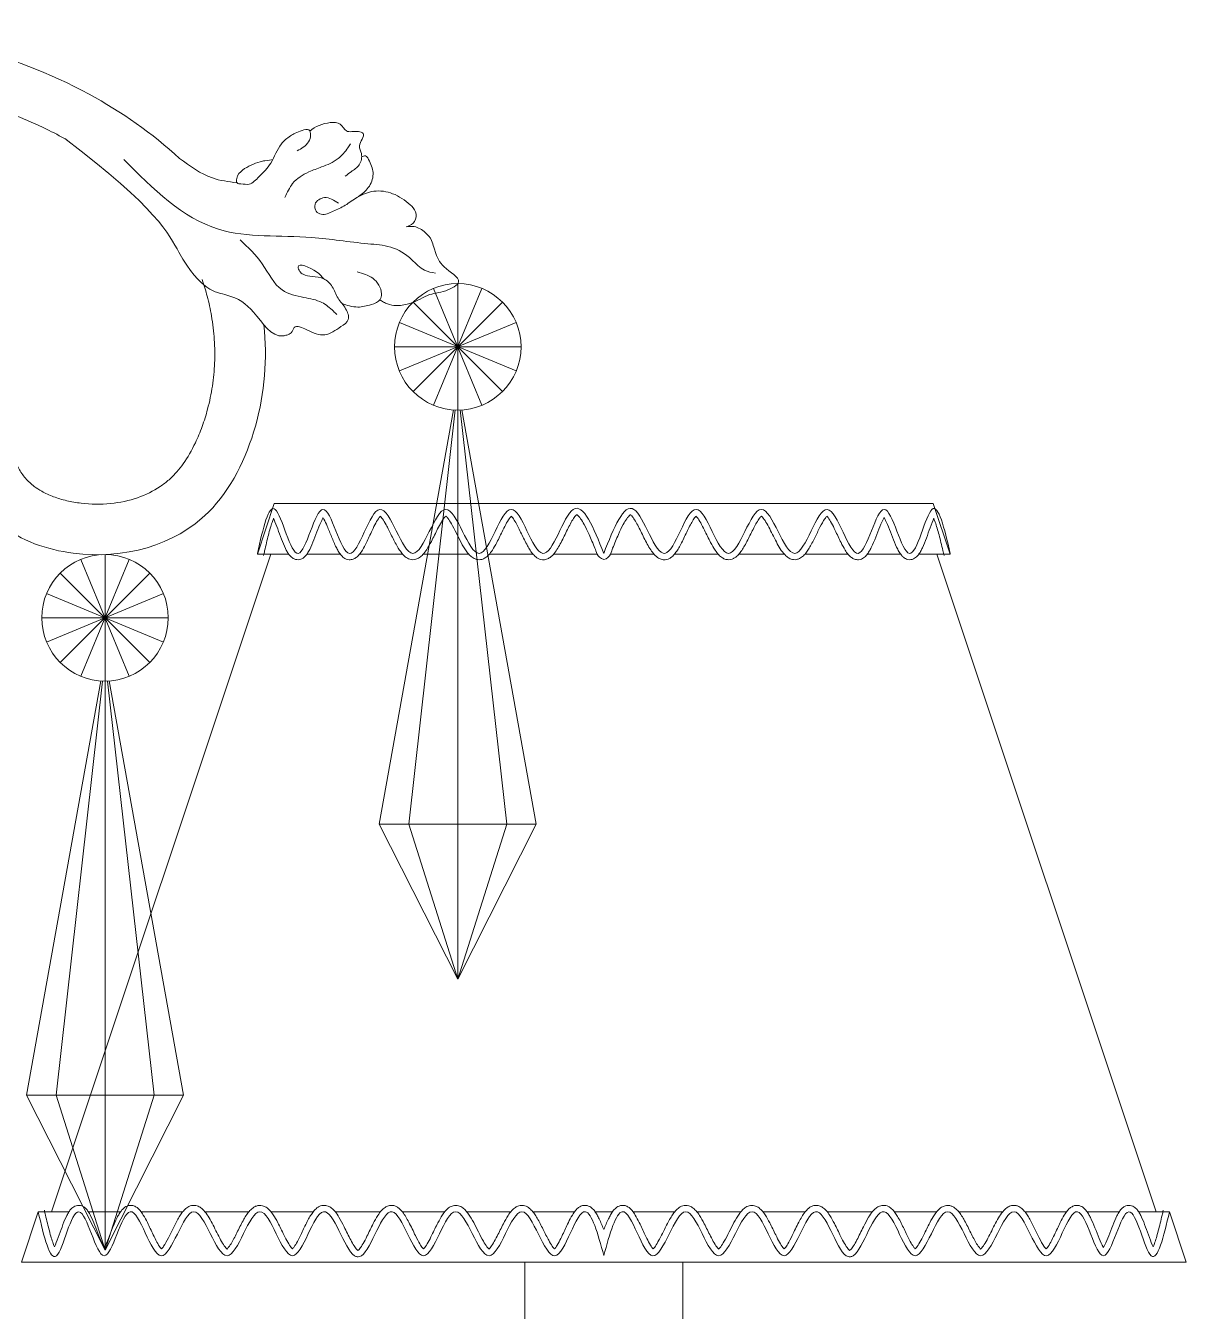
# Model space of a CAD drawing. Header units: inches. Extents: x 258415 to 640093, y 441672 to 945769.
# Drawn here: x 299481.7 to 299527.6, y 465275.1 to 465325.9 of the extents above; entities that cross this region are included whole.
import ezdxf

# ---------------------------------------------------------------- set-up
doc = ezdxf.new("R2010")
doc.units = ezdxf.units.IN
doc.header["$MEASUREMENT"] = 0
doc.linetypes.add('HIDDEN', pattern=[0.375, 0.25, -0.125])
doc.layers.add('CQ SPOT DETAIL DIMENSION', color=9, linetype='Continuous')
doc.layers.add('E-LITE-FIXT-NORM-CEILING', color=3, linetype='Continuous')
doc.layers.add('Glass', color=4, linetype='Continuous', lineweight=0)

# ---------------------------------------------------------------- blocks, each defined once
blk = doc.blocks.new('512')
at = {"layer": 'Glass', "color": 4, "lineweight": 0}
for p, q in [((33918.66, 988.86), (33926.32, 1007.34)), ((33926.32, 988.86), (33918.66, 1007.34)), ((33926.32, 1007.34), (33918.66, 988.86)), ((33918.66, 1007.34), (33926.32, 988.86)), ((33922.49, 988.1), (33922.49, 1008.1)), ((33922.49, 1008.1), (33922.49, 988.1)), ((33915.42, 991.03), (33929.56, 1005.17)), ((33929.56, 991.03), (33915.42, 1005.17)), ((33929.56, 1005.17), (33915.42, 991.03)), ((33915.42, 1005.17), (33929.56, 991.03)), ((33913.25, 994.28), (33931.73, 1001.93)), ((33931.73, 994.28), (33913.25, 1001.93)), ((33931.73, 1001.93), (33913.25, 994.28)), ((33913.25, 1001.93), (33931.73, 994.28)), ((33912.49, 998.1), (33932.49, 998.1)), ((33932.49, 998.1), (33912.49, 998.1)), ((33922.49, 988.1), (33922.49, 898.1)), ((33974.44, 946.01), (33982.09, 964.49)), ((33982.09, 946.01), (33974.44, 964.49)), ((33982.09, 964.49), (33974.44, 946.01)), ((33974.44, 964.49), (33982.09, 946.01)), ((33978.27, 945.25), (33978.27, 965.25)), ((33978.27, 965.25), (33978.27, 945.25)), ((33971.2, 948.18), (33985.34, 962.32)), ((33985.34, 948.18), (33971.2, 962.32)), ((33985.34, 962.32), (33971.2, 948.18)), ((33971.2, 962.32), (33985.34, 948.18)), ((33969.03, 951.42), (33987.51, 959.07)), ((33987.51, 951.42), (33969.03, 959.07)), ((33987.51, 959.07), (33969.03, 951.42)), ((33969.03, 959.07), (33987.51, 951.42)), ((33968.27, 955.25), (33988.27, 955.25)), ((33988.27, 955.25), (33968.27, 955.25)), ((33978.27, 945.25), (33978.27, 855.25))]:
    blk.add_line(p, q, dxfattribs=at)
at = {"layer": 'Glass', "lineweight": 0}
for p, q in [((33911.9, 853.33), (33886.9, 853.33)), ((33886.9, 853.33), (33886.9, 743.14)), ((33911.9, 743.14), (33911.9, 853.33))]:
    blk.add_line(p, q, dxfattribs=at)
at = {"layer": 'Glass', "color": 4, "lineweight": 0}
for points in [[(33922.49, 898.1), (33910.08, 922.62), (33921.83, 988.13)], [(33914.74, 922.62), (33922.1, 988.11)], [(33922.49, 898.1), (33934.9, 922.62), (33923.15, 988.13)], [(33930.24, 922.62), (33922.88, 988.11)], [(33978.27, 855.25), (33965.86, 879.77), (33977.61, 945.27)], [(33970.52, 879.77), (33977.88, 945.25)], [(33978.27, 855.25), (33990.68, 879.77), (33978.92, 945.27)], [(33986.02, 879.77), (33978.66, 945.25)], [(33922.49, 922.62), (33910.08, 922.62), (33914.74, 922.62), (33922.49, 898.1)], [(33922.49, 922.62), (33934.9, 922.62), (33930.24, 922.62), (33922.49, 898.1)], [(33978.27, 879.77), (33965.86, 879.77), (33970.52, 879.77), (33978.27, 855.25)], [(33978.27, 879.77), (33990.68, 879.77), (33986.02, 879.77), (33978.27, 855.25)]]:
    blk.add_lwpolyline(points, dxfattribs=at)
at = {"layer": 'Glass', "lineweight": 0}
for points in [[(33899.4, 973.33), (33847.29, 973.33), (33844.62, 965.33), (33849.57, 965.33)], [(33849.4, 973.33), (33949.4, 973.33)], [(33899.4, 973.33), (33951.5, 973.33), (33954.17, 965.33), (33949.23, 965.33)], [(33812.06, 861.33), (33846.73, 965.33)], [(33852.47, 965.33), (33857.72, 965.33)], [(33860.8, 965.33), (33867.58, 965.33)], [(33870.88, 965.33), (33878.03, 965.33)], [(33881.33, 965.33), (33888.21, 965.33)], [(33891.49, 965.33), (33898.34, 965.33)], [(33907.32, 965.33), (33900.44, 965.33)], [(33917.48, 965.33), (33910.6, 965.33)], [(33927.93, 965.33), (33920.77, 965.33)], [(33938, 965.33), (33931.23, 965.33)], [(33946.33, 965.33), (33941.08, 965.33)], [(33952.06, 965.33), (33986.73, 861.33)], [(33814.83, 861.33), (33809.95, 861.33), (33807.29, 853.33), (33899.4, 853.33)], [(33822.98, 861.33), (33817.88, 861.33)], [(33832.82, 861.33), (33826.22, 861.33)], [(33843.27, 861.33), (33836.3, 861.33)], [(33853.45, 861.33), (33846.75, 861.33)], [(33864.08, 861.33), (33856.91, 861.33)], [(33874.24, 861.33), (33867.54, 861.33)], [(33884.69, 861.33), (33877.72, 861.33)], [(33894.78, 861.33), (33888.17, 861.33)], [(33899.4, 861.33), (33898.01, 861.33)], [(33899.4, 861.33), (33900.78, 861.33)], [(33983.96, 861.33), (33988.84, 861.33), (33991.5, 853.33), (33899.4, 853.33)], [(33904.02, 861.33), (33910.62, 861.33)], [(33914.1, 861.33), (33921.07, 861.33)], [(33924.55, 861.33), (33931.25, 861.33)], [(33934.71, 861.33), (33941.88, 861.33)], [(33945.34, 861.33), (33952.04, 861.33)], [(33955.52, 861.33), (33962.49, 861.33)], [(33965.97, 861.33), (33972.57, 861.33)], [(33975.81, 861.33), (33980.91, 861.33)], [(33989.4, 853.33), (33989.4, 853.33), (33809.4, 853.33)]]:
    blk.add_lwpolyline(points, dxfattribs=at)
at = {"layer": 'Glass', "color": 4, "lineweight": 0}
for centre in [(33922.49, 998.1), (33978.27, 955.25)]:
    blk.add_circle(centre, 10, dxfattribs=at)
at = {"layer": 'Glass', "lineweight": 0}
for points, knots in [([(34021.46, 1048.88), (34020.78, 1048.82), (34006.91, 1047.56), (33988.31, 1043.95), (33970.71, 1031.83), (33966.49, 1027.9)], [632.856665, 632.856665, 632.856665, 632.856665, 634.98684, 676.415008, 692.996726, 692.996726, 692.996726, 692.996726]), ([(34248.31, 898.06), (34246, 901.69), (34243.64, 905.3), (34236.2, 916.31), (34230.95, 923.62), (34221.81, 935.53), (34218.06, 940.21), (34206.46, 954.08), (34198.26, 963.07), (34180.82, 980.15), (34171.58, 988.25), (34156.17, 999.96), (34150.39, 1004), (34132.46, 1015.41), (34119.71, 1022.06), (34096.82, 1031.17), (34087.22, 1034.27), (34074.18, 1037.47), (34070.67, 1038.23), (34064.84, 1039.31), (34062.5, 1039.69), (34057.87, 1040.35), (34055.57, 1040.62), (34048.74, 1041.28), (34044.24, 1041.52), (34036.37, 1041.62), (34032.96, 1041.56), (34026.77, 1041.27), (34023.97, 1041.08), (34019.74, 1040.69), (34018.31, 1040.55), (34015.48, 1040.23), (34014.08, 1040.05), (34009.91, 1039.44), (34007.18, 1038.96), (34000.36, 1037.43), (33996.33, 1036.24), (33990.74, 1034.01), (33989.13, 1033.3), (33986.45, 1032), (33985.36, 1031.43), (33984.28, 1030.83)], [351.610053, 351.610053, 351.610053, 351.610053, 364.971793, 364.971793, 392.738509, 392.738509, 411.069382, 411.069382, 447.73113, 447.73113, 484.392877, 484.392877, 505.247379, 505.247379, 546.956383, 546.956383, 575.102249, 575.102249, 585.533638, 585.533638, 592.61419, 592.61419, 599.694741, 599.694741, 613.855844, 613.855844, 624.795579, 624.795579, 633.909087, 633.909087, 638.600231, 638.600231, 643.291376, 643.291376, 652.673664, 652.673664, 667.063958, 667.063958, 672.890152, 672.890152, 676.848983, 676.848983, 676.848983, 676.848983]), ([(33940.28, 1025.09), (33939.98, 1025.32), (33939.23, 1025.9), (33937.86, 1026.75), (33937.49, 1028.53), (33938.5, 1030.05), (33936.78, 1031.76), (33938.63, 1032.34), (33940.13, 1031.78), (33940.97, 1033.6), (33943.36, 1033.63), (33945.05, 1032.99), (33945.87, 1032.18)], [0, 0, 0, 0, 0.0394656, 0.0960233, 0.1563961, 0.1985681, 0.2681145, 0.2956501, 0.3591776, 0.4069329, 0.4608963, 0.5785866, 0.5785866, 0.5785866, 0.5785866]), ([(33984.65, 1031.04), (33969.95, 1019.94), (33964.19, 1006.9), (33958.43, 1006.67), (33954.39, 1003.78), (33951.87, 999.36), (33949.46, 999.97), (33948.67, 1000.22), (33948.37, 1001.77), (33945.87, 1000.53), (33943.54, 999.52), (33941.37, 1001.04), (33939.42, 1002.31), (33940.19, 1004.36), (33941.56, 1005.68), (33942.15, 1007.63), (33943.62, 1009.06), (33945.38, 1009.18), (33946.78, 1009.35), (33947.52, 1009.99), (33948.18, 1011.69), (33944.85, 1010.25), (33943.99, 1009.21), (33943.69, 1008.85)], [0.03516, 0.03516, 0.03516, 0.03516, 0.107313, 0.26663, 0.427361, 0.630375, 0.648892, 0.675838, 0.708228, 0.775603, 0.875393, 0.971157, 1.025676, 1.084765, 1.154067, 1.222499, 1.284009, 1.346412, 1.396873, 1.420259, 1.445046, 1.546016, 1.599623, 1.599623, 1.599623, 1.599623]), ([(33947.86, 1029.11), (33947.54, 1029.28), (33946.86, 1029.63), (33946.01, 1030.47), (33945.69, 1031.46), (33945.92, 1032.71), (33947.2, 1032.26), (33948.13, 1031.99), (33949.26, 1031.27), (33950.91, 1029.96), (33951.73, 1027.14), (33953.67, 1025.29), (33955.23, 1023.61), (33956.5, 1023.87), (33957.55, 1023.89), (33957.47, 1025.16), (33956.24, 1026.46), (33954.42, 1027.2), (33952.93, 1027.58), (33951.96, 1027.67), (33951.73, 1027.71)], [0, 0, 0, 0, 0.0366498, 0.077866, 0.1150907, 0.1429147, 0.1798508, 0.2189836, 0.2487915, 0.31256, 0.4292598, 0.5256373, 0.590663, 0.6346422, 0.6557233, 0.6803552, 0.734557, 0.8374592, 0.863381, 0.9037163, 0.9037163, 0.9037163, 0.9037163]), ([(33938.2, 1021.85), (33937.63, 1022.28), (33936.45, 1023.15), (33935.61, 1025.43), (33936.25, 1027.01), (33936.92, 1028.46), (33937.48, 1028.24), (33937.68, 1028.14)], [0, 0, 0, 0, 0.0711063, 0.1471174, 0.2193336, 0.2543196, 0.2746232, 0.2746232, 0.2746232, 0.2746232]), ([(33934.82, 1005.51), (33934.72, 1005.46), (33934.42, 1005.29), (33933.73, 1004.88), (33932.36, 1004.5), (33930.58, 1004.77), (33928.82, 1005.38), (33926.91, 1006.58), (33924.72, 1006.61), (33921.1, 1008.57), (33925.05, 1010.53), (33925.85, 1012.52), (33926.34, 1013.99), (33926.61, 1015.11), (33927.66, 1016.31), (33929.12, 1017.25), (33930.21, 1017.13), (33930.64, 1017.09)], [0.0428675, 0.0428675, 0.0428675, 0.0428675, 0.0538578, 0.0779195, 0.1232637, 0.19437, 0.254904, 0.3126025, 0.4135194, 0.4961387, 0.6068865, 0.7019697, 0.7259801, 0.762898, 0.8169574, 0.8837967, 0.9262415, 0.9262415, 0.9262415, 0.9262415]), ([(33962.93, 1008.73), (33962.62, 1007.86), (33962.35, 1006.99), (33961.84, 1005.08), (33961.62, 1004.04), (33961.22, 1001.74), (33961.07, 1000.49), (33960.91, 998), (33960.89, 996.76), (33960.99, 994.32), (33961.11, 993.11), (33961.48, 990.68), (33961.73, 989.46), (33962.3, 987.32), (33962.59, 986.4), (33963.23, 984.61), (33963.59, 983.75), (33964.56, 981.71), (33965.21, 980.59), (33966.23, 979.15), (33966.56, 978.73), (33967.31, 977.87), (33967.71, 977.47), (33968.59, 976.7), (33969.06, 976.34), (33970.62, 975.29), (33971.83, 974.69), (33974.47, 973.78), (33975.9, 973.47), (33978.91, 973.17), (33980.48, 973.19), (33982.83, 973.47), (33983.6, 973.6), (33985.05, 973.94), (33985.75, 974.15), (33987.08, 974.64), (33987.71, 974.93), (33988.71, 975.49), (33989.1, 975.74), (33989.71, 976.21), (33989.95, 976.41), (33990.41, 976.84), (33990.63, 977.07), (33991.26, 977.79), (33991.62, 978.32), (33992.06, 979.14), (33992.19, 979.4), (33992.39, 979.89), (33992.47, 980.11), (33992.62, 980.58), (33992.69, 980.82), (33992.87, 981.59), (33992.96, 982.15), (33993.03, 982.97), (33993.04, 983.2), (33993.05, 983.43)], [713.831743, 713.831743, 713.831743, 713.831743, 717.630466, 717.630466, 722.034943, 722.034943, 727.296713, 727.296713, 732.558482, 732.558482, 737.725581, 737.725581, 742.942324, 742.942324, 746.872896, 746.872896, 750.803469, 750.803469, 756.638057, 756.638057, 759.387039, 759.387039, 762.637979, 762.637979, 765.888919, 765.888919, 772.946131, 772.946131, 780.003344, 780.003344, 787.060556, 787.060556, 790.5027, 790.5027, 793.944844, 793.944844, 797.583482, 797.583482, 800.326172, 800.326172, 802.28114, 802.28114, 804.236108, 804.236108, 808.146044, 808.146044, 809.964707, 809.964707, 811.436484, 811.436484, 812.908261, 812.908261, 815.851815, 815.851815, 816.982684, 816.982684, 816.982684, 816.982684]), ([(33953.17, 1001.6), (33952.58, 996.25), (33953.37, 985.79), (33961.95, 968.05), (33979.49, 963.32), (33994.46, 968.37), (34000.06, 975.98), (34000.97, 981.07), (34001.04, 983.17)], [725.197416, 725.197416, 725.197416, 725.197416, 743.655004, 761.110169, 787.366574, 801.048421, 810.54533, 817.000769, 817.000769, 817.000769, 817.000769]), ([(33899.4, 965.44), (33897.82, 969.43), (33894.65, 977.46), (33889.71, 959), (33884.83, 979.21), (33879.67, 958.49), (33874.49, 979.39), (33869.18, 958.41), (33864.09, 979.43), (33859.1, 958.51), (33855.09, 979.17), (33851.04, 958.98), (33847.42, 977.38), (33845.54, 969.37), (33844.62, 965.44)], [0, 0, 0, 0, 8.43068, 16.943518, 25.459775, 34.10416, 42.79664, 51.530678, 60.178585, 68.684152, 76.765702, 84.787069, 92.601177, 100.132442, 100.132442, 100.132442, 100.132442]), ([(33899.4, 965.44), (33901.01, 969.45), (33904.23, 977.47), (33909.05, 959), (33914.06, 979.21), (33919.09, 958.49), (33924.4, 979.39), (33929.58, 958.41), (33934.8, 979.44), (33939.66, 958.51), (33943.81, 979.17), (33947.71, 958.98), (33951.47, 977.38), (33953.28, 969.36), (33954.17, 965.44)], [0, 0, 0, 0, 8.469861, 16.943106, 25.499361, 34.102955, 42.836994, 51.529473, 60.218559, 68.684602, 76.801494, 84.788727, 92.634505, 100.139608, 100.139608, 100.139608, 100.139608]), ([(33847.2, 970.91), (33847.13, 970.75), (33847.06, 970.56), (33846.79, 969.81), (33846.59, 969.11), (33846.18, 967.58), (33845.98, 966.73), (33845.71, 965.61), (33845.65, 965.36), (33845.59, 965.1)], [95.681563, 95.681563, 95.681563, 95.681563, 96.302249, 96.302249, 97.97083, 97.97083, 99.639411, 99.639411, 100.132442, 100.132442, 100.132442, 100.132442]), ([(33855.07, 971.08), (33855, 970.96), (33854.92, 970.82), (33854.65, 970.26), (33854.44, 969.76), (33854.02, 968.71), (33853.81, 968.14), (33853.37, 967.06), (33853.15, 966.54), (33852.8, 965.84), (33852.67, 965.62), (33852.41, 965.24), (33852.29, 965.08), (33852.02, 964.82), (33851.88, 964.71), (33851.6, 964.55), (33851.47, 964.5), (33851.17, 964.43), (33851, 964.43), (33850.69, 964.46), (33850.55, 964.51), (33850.3, 964.62), (33850.19, 964.69), (33849.91, 964.9), (33849.77, 965.06), (33849.52, 965.38), (33849.42, 965.55), (33849.21, 965.91), (33849.11, 966.11), (33848.8, 966.78), (33848.59, 967.31), (33848.18, 968.41), (33847.99, 968.97), (33847.59, 970.07), (33847.38, 970.61), (33847.2, 971.01)], [78.466715, 78.466715, 78.466715, 78.466715, 78.984999, 78.984999, 80.264741, 80.264741, 81.544483, 81.544483, 82.824225, 82.824225, 83.479162, 83.479162, 84.029155, 84.029155, 84.424069, 84.424069, 84.700682, 84.700682, 84.977294, 84.977294, 85.253906, 85.253906, 85.530519, 85.530519, 86.073919, 86.073919, 86.61732, 86.61732, 87.16072, 87.16072, 88.452713, 88.452713, 89.744706, 89.744706, 91.179649, 91.179649, 91.179649, 91.179649]), ([(33864.11, 971.32), (33864.06, 971.26), (33863.99, 971.19), (33863.76, 970.88), (33863.58, 970.58), (33863.2, 969.88), (33863, 969.49), (33862.5, 968.44), (33862.2, 967.77), (33861.68, 966.73), (33861.47, 966.33), (33861.08, 965.71), (33860.92, 965.46), (33860.59, 965.08), (33860.43, 964.92), (33860.11, 964.68), (33859.95, 964.59), (33859.57, 964.45), (33859.34, 964.42), (33858.96, 964.45), (33858.8, 964.49), (33858.53, 964.6), (33858.42, 964.66), (33858.11, 964.88), (33857.95, 965.04), (33857.67, 965.38), (33857.55, 965.57), (33857.32, 965.95), (33857.21, 966.16), (33856.85, 966.88), (33856.62, 967.43), (33856.17, 968.57), (33855.94, 969.14), (33855.52, 970.18), (33855.3, 970.65), (33855.1, 971.02), (33855.08, 971.05), (33855.07, 971.08)], [61.288304, 61.288304, 61.288304, 61.288304, 61.761174, 61.761174, 62.804017, 62.804017, 63.84686, 63.84686, 65.416393, 65.416393, 66.469031, 66.469031, 67.224566, 67.224566, 67.78828, 67.78828, 68.207325, 68.207325, 68.626369, 68.626369, 68.915896, 68.915896, 69.205423, 69.205423, 69.769667, 69.769667, 70.333911, 70.333911, 70.898155, 70.898155, 72.223736, 72.223736, 73.549318, 73.549318, 74.874899, 74.874899, 75.000755, 75.000755, 75.000755, 75.000755]), ([(33874.47, 971.34), (33874.42, 971.3), (33874.36, 971.23), (33874.14, 970.97), (33873.95, 970.7), (33873.57, 970.07), (33873.37, 969.7), (33872.78, 968.56), (33872.38, 967.73), (33871.75, 966.59), (33871.55, 966.24), (33871.1, 965.59), (33870.87, 965.29), (33870.44, 964.9), (33870.27, 964.77), (33869.87, 964.55), (33869.64, 964.47), (33869.22, 964.43), (33869.04, 964.44), (33868.72, 964.5), (33868.58, 964.56), (33868.2, 964.74), (33868, 964.9), (33867.65, 965.24), (33867.49, 965.42), (33867.2, 965.82), (33867.06, 966.03), (33866.62, 966.76), (33866.33, 967.32), (33865.77, 968.45), (33865.49, 969.03), (33864.95, 970.08), (33864.69, 970.55), (33864.33, 971.08), (33864.2, 971.23), (33864.11, 971.32)], [43.886753, 43.886753, 43.886753, 43.886753, 44.36241, 44.36241, 45.393245, 45.393245, 46.424079, 46.424079, 48.400338, 48.400338, 49.366708, 49.366708, 50.333078, 50.333078, 50.858094, 50.858094, 51.38311, 51.38311, 51.715587, 51.715587, 52.048064, 52.048064, 52.667074, 52.667074, 53.286084, 53.286084, 53.905094, 53.905094, 55.307398, 55.307398, 56.709703, 56.709703, 58.112007, 58.112007, 58.905743, 58.905743, 58.905743, 58.905743]), ([(33884.82, 971.32), (33884.76, 971.26), (33884.7, 971.19), (33884.46, 970.89), (33884.27, 970.6), (33883.88, 969.91), (33883.68, 969.51), (33883.16, 968.47), (33882.84, 967.8), (33882.28, 966.74), (33882.04, 966.32), (33881.61, 965.68), (33881.42, 965.42), (33881.04, 965.02), (33880.87, 964.87), (33880.49, 964.63), (33880.31, 964.54), (33879.94, 964.45), (33879.77, 964.43), (33879.43, 964.45), (33879.26, 964.48), (33878.97, 964.58), (33878.84, 964.65), (33878.47, 964.88), (33878.27, 965.06), (33877.91, 965.46), (33877.75, 965.67), (33877.44, 966.13), (33877.29, 966.38), (33876.8, 967.23), (33876.48, 967.88), (33875.84, 969.16), (33875.53, 969.78), (33875.07, 970.58), (33874.91, 970.83), (33874.65, 971.16), (33874.55, 971.28), (33874.47, 971.34)], [26.646708, 26.646708, 26.646708, 26.646708, 27.129136, 27.129136, 28.192589, 28.192589, 29.256042, 29.256042, 30.866241, 30.866241, 31.972779, 31.972779, 32.776182, 32.776182, 33.377819, 33.377819, 33.832896, 33.832896, 34.171094, 34.171094, 34.509292, 34.509292, 34.84749, 34.84749, 35.533037, 35.533037, 36.218584, 36.218584, 36.904132, 36.904132, 38.501432, 38.501432, 40.098732, 40.098732, 41.003444, 41.003444, 41.706123, 41.706123, 41.706123, 41.706123]), ([(33895.17, 971.55), (33895.14, 971.53), (33895.1, 971.5), (33894.94, 971.34), (33894.8, 971.16), (33894.49, 970.69), (33894.32, 970.41), (33893.84, 969.52), (33893.51, 968.84), (33892.83, 967.47), (33892.49, 966.8), (33891.94, 965.92), (33891.76, 965.66), (33891.37, 965.18), (33891.15, 964.96), (33890.73, 964.67), (33890.55, 964.57), (33890.14, 964.44), (33889.91, 964.41), (33889.51, 964.45), (33889.35, 964.49), (33889.07, 964.6), (33888.94, 964.67), (33888.59, 964.91), (33888.41, 965.09), (33888.06, 965.49), (33887.91, 965.71), (33887.61, 966.17), (33887.47, 966.41), (33887.01, 967.27), (33886.7, 967.92), (33886.08, 969.2), (33885.78, 969.83), (33885.34, 970.62), (33885.18, 970.87), (33884.96, 971.17), (33884.88, 971.26), (33884.82, 971.32)], [8.492075, 8.492075, 8.492075, 8.492075, 8.942913, 8.942913, 9.869252, 9.869252, 10.795592, 10.795592, 12.53531, 12.53531, 14.275028, 14.275028, 15.096438, 15.096438, 15.917847, 15.917847, 16.394613, 16.394613, 16.871379, 16.871379, 17.205527, 17.205527, 17.539674, 17.539674, 18.220768, 18.220768, 18.901862, 18.901862, 19.582957, 19.582957, 21.184004, 21.184004, 22.785052, 22.785052, 23.694395, 23.694395, 24.2464, 24.2464, 24.2464, 24.2464]), ([(33899.4, 964.46), (33898.31, 964.72), (33898.16, 965.85), (33897.69, 967.01), (33897.39, 967.76), (33896.83, 969.01), (33896.58, 969.54), (33896.14, 970.35), (33895.95, 970.66), (33895.59, 971.16), (33895.43, 971.34), (33895.25, 971.5), (33895.2, 971.53), (33895.17, 971.55)], [0, 0, 0, 0, 0.830267, 0.830267, 2.4908, 2.4908, 3.880556, 3.880556, 4.993093, 4.993093, 6.10563, 6.10563, 6.677468, 6.677468, 6.677468, 6.677468]), ([(33899.4, 964.46), (33900.48, 964.81), (33900.64, 965.85), (33901.11, 967.01), (33901.42, 967.76), (33901.99, 969.01), (33902.25, 969.54), (33902.69, 970.35), (33902.89, 970.67), (33903.24, 971.16), (33903.41, 971.35), (33903.6, 971.51), (33903.65, 971.54), (33903.68, 971.55)], [0, 0, 0, 0, 0.831536, 0.831536, 2.494608, 2.494608, 3.890418, 3.890418, 5.007343, 5.007343, 6.124268, 6.124268, 6.712093, 6.712093, 6.712093, 6.712093]), ([(33903.68, 971.55), (33903.71, 971.54), (33903.75, 971.5), (33903.9, 971.35), (33904.05, 971.17), (33904.35, 970.71), (33904.51, 970.43), (33904.99, 969.54), (33905.31, 968.86), (33905.97, 967.5), (33906.31, 966.83), (33906.85, 965.95), (33907.03, 965.68), (33907.42, 965.2), (33907.63, 964.97), (33908.06, 964.68), (33908.23, 964.58), (33908.64, 964.45), (33908.87, 964.41), (33909.27, 964.45), (33909.43, 964.49), (33909.72, 964.6), (33909.85, 964.67), (33910.2, 964.9), (33910.39, 965.08), (33910.73, 965.48), (33910.89, 965.69), (33911.19, 966.15), (33911.33, 966.4), (33911.8, 967.25), (33912.12, 967.9), (33912.74, 969.18), (33913.04, 969.81), (33913.49, 970.6), (33913.65, 970.85), (33913.88, 971.16), (33913.97, 971.25), (33914.03, 971.32)], [8.514863, 8.514863, 8.514863, 8.514863, 8.964489, 8.964489, 9.886414, 9.886414, 10.808339, 10.808339, 12.538553, 12.538553, 14.268768, 14.268768, 15.095051, 15.095051, 15.921335, 15.921335, 16.397769, 16.397769, 16.874204, 16.874204, 17.209617, 17.209617, 17.54503, 17.54503, 18.226284, 18.226284, 18.907538, 18.907538, 19.588792, 19.588792, 21.190065, 21.190065, 22.791338, 22.791338, 23.705145, 23.705145, 24.279674, 24.279674, 24.279674, 24.279674]), ([(33914.03, 971.32), (33914.08, 971.26), (33914.15, 971.19), (33914.38, 970.89), (33914.57, 970.59), (33914.95, 969.9), (33915.16, 969.51), (33915.67, 968.47), (33915.98, 967.8), (33916.54, 966.74), (33916.77, 966.33), (33917.19, 965.68), (33917.38, 965.43), (33917.75, 965.03), (33917.93, 964.87), (33918.3, 964.63), (33918.49, 964.54), (33918.83, 964.46), (33918.98, 964.44), (33919.27, 964.44), (33919.41, 964.46), (33919.81, 964.56), (33920.03, 964.68), (33920.42, 964.96), (33920.58, 965.12), (33920.89, 965.45), (33921.03, 965.63), (33921.44, 966.23), (33921.71, 966.68), (33922.22, 967.64), (33922.47, 968.14), (33922.98, 969.15), (33923.25, 969.67), (33923.69, 970.45), (33923.89, 970.75), (33924.18, 971.15), (33924.3, 971.27), (33924.38, 971.34)], [26.678362, 26.678362, 26.678362, 26.678362, 27.16042, 27.16042, 28.222835, 28.222835, 29.285251, 29.285251, 30.88759, 30.88759, 31.989329, 31.989329, 32.789493, 32.789493, 33.388684, 33.388684, 33.842246, 33.842246, 34.129873, 34.129873, 34.4175, 34.4175, 34.999374, 34.999374, 35.581248, 35.581248, 36.163121, 36.163121, 37.387201, 37.387201, 38.61128, 38.61128, 39.940496, 39.940496, 40.971834, 40.971834, 41.739511, 41.739511, 41.739511, 41.739511]), ([(33924.38, 971.34), (33924.42, 971.3), (33924.49, 971.23), (33924.71, 970.97), (33924.89, 970.7), (33925.27, 970.06), (33925.47, 969.7), (33925.99, 968.67), (33926.32, 967.98), (33926.9, 966.87), (33927.14, 966.44), (33927.59, 965.75), (33927.78, 965.49), (33928.16, 965.07), (33928.34, 964.91), (33928.72, 964.66), (33928.9, 964.56), (33929.26, 964.46), (33929.42, 964.44), (33929.75, 964.44), (33929.91, 964.46), (33930.2, 964.55), (33930.34, 964.61), (33930.7, 964.81), (33930.9, 964.98), (33931.26, 965.35), (33931.42, 965.55), (33931.72, 965.98), (33931.86, 966.21), (33932.33, 967), (33932.64, 967.61), (33933.25, 968.83), (33933.54, 969.44), (33934.02, 970.32), (33934.22, 970.64), (33934.52, 971.08), (33934.65, 971.23), (33934.74, 971.32)], [43.920189, 43.920189, 43.920189, 43.920189, 44.395528, 44.395528, 45.425618, 45.425618, 46.455708, 46.455708, 48.112293, 48.112293, 49.264878, 49.264878, 50.092726, 50.092726, 50.714217, 50.714217, 51.180546, 51.180546, 51.503522, 51.503522, 51.826497, 51.826497, 52.149473, 52.149473, 52.80155, 52.80155, 53.453627, 53.453627, 54.105704, 54.105704, 55.606968, 55.606968, 57.108233, 57.108233, 58.144721, 58.144721, 58.936889, 58.936889, 58.936889, 58.936889]), ([(33934.74, 971.32), (33934.79, 971.26), (33934.86, 971.18), (33935.08, 970.88), (33935.27, 970.58), (33935.64, 969.88), (33935.84, 969.48), (33936.33, 968.43), (33936.63, 967.77), (33937.14, 966.73), (33937.34, 966.33), (33937.72, 965.71), (33937.88, 965.47), (33938.21, 965.08), (33938.36, 964.93), (33938.69, 964.69), (33938.85, 964.59), (33939.23, 964.46), (33939.45, 964.42), (33939.84, 964.45), (33940, 964.49), (33940.27, 964.6), (33940.39, 964.67), (33940.7, 964.88), (33940.85, 965.05), (33941.14, 965.39), (33941.26, 965.58), (33941.5, 965.97), (33941.61, 966.18), (33941.97, 966.9), (33942.21, 967.47), (33942.68, 968.62), (33942.91, 969.2), (33943.31, 970.15), (33943.49, 970.54), (33943.69, 970.93), (33943.74, 971.01), (33943.78, 971.08)], [61.323309, 61.323309, 61.323309, 61.323309, 61.796004, 61.796004, 62.838682, 62.838682, 63.88136, 63.88136, 65.441123, 65.441123, 66.488615, 66.488615, 67.240678, 67.240678, 67.802052, 67.802052, 68.219491, 68.219491, 68.63693, 68.63693, 68.931573, 68.931573, 69.226216, 69.226216, 69.796253, 69.796253, 70.366289, 70.366289, 70.936325, 70.936325, 72.27912, 72.27912, 73.621914, 73.621914, 74.720046, 74.720046, 75.027837, 75.027837, 75.027837, 75.027837]), ([(33943.78, 971.08), (33943.85, 970.96), (33943.92, 970.81), (33944.19, 970.25), (33944.4, 969.76), (33944.81, 968.7), (33945.02, 968.13), (33945.45, 967.05), (33945.66, 966.53), (33946.01, 965.83), (33946.14, 965.62), (33946.41, 965.21), (33946.56, 965.02), (33946.87, 964.75), (33947, 964.65), (33947.26, 964.52), (33947.39, 964.48), (33947.68, 964.43), (33947.83, 964.43), (33948.1, 964.46), (33948.23, 964.5), (33948.46, 964.6), (33948.56, 964.66), (33948.84, 964.86), (33948.98, 965.01), (33949.24, 965.32), (33949.35, 965.49), (33949.55, 965.84), (33949.65, 966.02), (33949.97, 966.67), (33950.17, 967.18), (33950.58, 968.23), (33950.77, 968.78), (33951.16, 969.83), (33951.35, 970.33), (33951.57, 970.83), (33951.61, 970.92), (33951.65, 971.01)], [78.49778, 78.49778, 78.49778, 78.49778, 79.015949, 79.015949, 80.296203, 80.296203, 81.576458, 81.576458, 82.856712, 82.856712, 83.502566, 83.502566, 84.14842, 84.14842, 84.495539, 84.495539, 84.746707, 84.746707, 84.997874, 84.997874, 85.249042, 85.249042, 85.500209, 85.500209, 86.0336, 86.0336, 86.566991, 86.566991, 87.100382, 87.100382, 88.355116, 88.355116, 89.609851, 89.609851, 90.901037, 90.901037, 91.201161, 91.201161, 91.201161, 91.201161]), ([(33951.65, 970.9), (33951.72, 970.74), (33951.79, 970.55), (33952.05, 969.79), (33952.24, 969.09), (33952.64, 967.55), (33952.83, 966.7), (33953.09, 965.59), (33953.14, 965.35), (33953.19, 965.11)], [95.71062, 95.71062, 95.71062, 95.71062, 96.331496, 96.331496, 98.002655, 98.002655, 99.673814, 99.673814, 100.139608, 100.139608, 100.139608, 100.139608]), ([(33820.4, 855.68), (33820.33, 855.8), (33820.25, 855.95), (33819.98, 856.5), (33819.77, 857), (33819.35, 858.06), (33819.14, 858.62), (33818.71, 859.7), (33818.49, 860.22), (33818.13, 860.92), (33818, 861.14), (33817.75, 861.52), (33817.62, 861.68), (33817.35, 861.95), (33817.22, 862.05), (33816.94, 862.21), (33816.8, 862.26), (33816.5, 862.33), (33816.33, 862.34), (33816.02, 862.3), (33815.88, 862.25), (33815.63, 862.14), (33815.52, 862.07), (33815.24, 861.86), (33815.11, 861.71), (33814.86, 861.38), (33814.75, 861.21), (33814.54, 860.85), (33814.45, 860.66), (33814.13, 859.98), (33813.92, 859.45), (33813.52, 858.36), (33813.32, 857.8), (33812.92, 856.69), (33812.71, 856.15), (33812.53, 855.75)], [78.466715, 78.466715, 78.466715, 78.466715, 78.984999, 78.984999, 80.264741, 80.264741, 81.544483, 81.544483, 82.824225, 82.824225, 83.479162, 83.479162, 84.029155, 84.029155, 84.424069, 84.424069, 84.700682, 84.700682, 84.977294, 84.977294, 85.253906, 85.253906, 85.530519, 85.530519, 86.073919, 86.073919, 86.61732, 86.61732, 87.16072, 87.16072, 88.452713, 88.452713, 89.744706, 89.744706, 91.179649, 91.179649, 91.179649, 91.179649]), ([(33829.45, 855.45), (33829.39, 855.5), (33829.33, 855.58), (33829.09, 855.88), (33828.91, 856.18), (33828.53, 856.88), (33828.33, 857.28), (33827.83, 858.32), (33827.53, 858.99), (33827.01, 860.03), (33826.8, 860.43), (33826.42, 861.06), (33826.25, 861.3), (33825.92, 861.69), (33825.77, 861.84), (33825.44, 862.08), (33825.28, 862.17), (33824.9, 862.31), (33824.68, 862.35), (33824.29, 862.31), (33824.14, 862.27), (33823.87, 862.17), (33823.75, 862.1), (33823.44, 861.88), (33823.29, 861.72), (33823.01, 861.38), (33822.88, 861.2), (33822.65, 860.81), (33822.54, 860.6), (33822.19, 859.89), (33821.95, 859.33), (33821.5, 858.19), (33821.28, 857.62), (33820.85, 856.58), (33820.64, 856.11), (33820.43, 855.74), (33820.42, 855.71), (33820.4, 855.68)], [61.288304, 61.288304, 61.288304, 61.288304, 61.761174, 61.761174, 62.804017, 62.804017, 63.84686, 63.84686, 65.416393, 65.416393, 66.469031, 66.469031, 67.224566, 67.224566, 67.78828, 67.78828, 68.207325, 68.207325, 68.626369, 68.626369, 68.915896, 68.915896, 69.205423, 69.205423, 69.769667, 69.769667, 70.333911, 70.333911, 70.898155, 70.898155, 72.223736, 72.223736, 73.549318, 73.549318, 74.874899, 74.874899, 75.000755, 75.000755, 75.000755, 75.000755]), ([(33839.81, 855.42), (33839.76, 855.47), (33839.69, 855.53), (33839.47, 855.79), (33839.29, 856.06), (33838.9, 856.69), (33838.7, 857.06), (33838.11, 858.2), (33837.71, 859.04), (33837.09, 860.17), (33836.88, 860.52), (33836.44, 861.17), (33836.21, 861.47), (33835.77, 861.87), (33835.61, 862), (33835.21, 862.21), (33834.97, 862.29), (33834.55, 862.34), (33834.37, 862.33), (33834.06, 862.26), (33833.91, 862.21), (33833.53, 862.02), (33833.33, 861.86), (33832.98, 861.53), (33832.82, 861.34), (33832.53, 860.94), (33832.39, 860.73), (33831.95, 860.01), (33831.66, 859.45), (33831.1, 858.31), (33830.82, 857.73), (33830.29, 856.69), (33830.02, 856.21), (33829.66, 855.68), (33829.54, 855.53), (33829.45, 855.45)], [43.886753, 43.886753, 43.886753, 43.886753, 44.36241, 44.36241, 45.393245, 45.393245, 46.424079, 46.424079, 48.400338, 48.400338, 49.366708, 49.366708, 50.333078, 50.333078, 50.858094, 50.858094, 51.38311, 51.38311, 51.715587, 51.715587, 52.048064, 52.048064, 52.667074, 52.667074, 53.286084, 53.286084, 53.905094, 53.905094, 55.307398, 55.307398, 56.709703, 56.709703, 58.112007, 58.112007, 58.905743, 58.905743, 58.905743, 58.905743]), ([(33850.15, 855.45), (33850.1, 855.5), (33850.03, 855.57), (33849.8, 855.87), (33849.61, 856.17), (33849.22, 856.85), (33849.01, 857.25), (33848.49, 858.29), (33848.17, 858.96), (33847.61, 860.03), (33847.38, 860.44), (33846.94, 861.09), (33846.76, 861.34), (33846.38, 861.74), (33846.2, 861.9), (33845.82, 862.13), (33845.64, 862.22), (33845.27, 862.31), (33845.1, 862.33), (33844.76, 862.32), (33844.6, 862.28), (33844.3, 862.18), (33844.17, 862.11), (33843.8, 861.88), (33843.61, 861.7), (33843.25, 861.31), (33843.08, 861.09), (33842.77, 860.63), (33842.62, 860.39), (33842.14, 859.54), (33841.81, 858.88), (33841.18, 857.6), (33840.86, 856.98), (33840.4, 856.19), (33840.24, 855.94), (33839.98, 855.6), (33839.88, 855.49), (33839.81, 855.42)], [26.646708, 26.646708, 26.646708, 26.646708, 27.129136, 27.129136, 28.192589, 28.192589, 29.256041, 29.256041, 30.866241, 30.866241, 31.972779, 31.972779, 32.776182, 32.776182, 33.377819, 33.377819, 33.832896, 33.832896, 34.171094, 34.171094, 34.509292, 34.509292, 34.84749, 34.84749, 35.533037, 35.533037, 36.218584, 36.218584, 36.904131, 36.904131, 38.501431, 38.501431, 40.098731, 40.098731, 41.003444, 41.003444, 41.706123, 41.706123, 41.706123, 41.706123]), ([(33860.52, 855.2), (33860.52, 855.21), (33860.5, 855.22), (33860.44, 855.27), (33860.4, 855.3), (33860.23, 855.48), (33860.07, 855.69), (33859.74, 856.21), (33859.56, 856.52), (33859.04, 857.5), (33858.69, 858.24), (33858.07, 859.48), (33857.8, 859.99), (33857.32, 860.78), (33857.12, 861.08), (33856.73, 861.55), (33856.55, 861.74), (33856.17, 862.03), (33855.99, 862.14), (33855.57, 862.3), (33855.32, 862.35), (33854.9, 862.32), (33854.74, 862.29), (33854.45, 862.18), (33854.32, 862.11), (33853.97, 861.89), (33853.78, 861.71), (33853.44, 861.33), (33853.29, 861.12), (33853, 860.68), (33852.86, 860.44), (33852.4, 859.62), (33852.1, 858.99), (33851.5, 857.74), (33851.21, 857.13), (33850.76, 856.29), (33850.59, 856.01), (33850.33, 855.64), (33850.23, 855.52), (33850.15, 855.45)], [8.282301, 8.282301, 8.282301, 8.282301, 8.65586, 8.65586, 9.029418, 9.029418, 10.011207, 10.011207, 10.992997, 10.992997, 12.831064, 12.831064, 14.17315, 14.17315, 15.099129, 15.099129, 15.798109, 15.798109, 16.315087, 16.315087, 16.832064, 16.832064, 17.165576, 17.165576, 17.499088, 17.499088, 18.163634, 18.163634, 18.828181, 18.828181, 19.492728, 19.492728, 21.046415, 21.046415, 22.600103, 22.600103, 23.558244, 23.558244, 24.2464, 24.2464, 24.2464, 24.2464]), ([(33860.53, 855.2), (33860.54, 855.21), (33860.58, 855.24), (33860.68, 855.34), (33860.74, 855.4), (33860.97, 855.68), (33861.15, 855.97), (33861.54, 856.64), (33861.74, 857.03), (33862.26, 858.09), (33862.59, 858.79), (33863.16, 859.9), (33863.4, 860.34), (33863.84, 861.02), (33864.03, 861.28), (33864.41, 861.7), (33864.59, 861.86), (33864.96, 862.11), (33865.15, 862.21), (33865.57, 862.33), (33865.81, 862.35), (33866.24, 862.29), (33866.42, 862.23), (33866.73, 862.08), (33866.87, 861.99), (33867.23, 861.7), (33867.41, 861.49), (33867.77, 861.03), (33867.93, 860.78), (33868.25, 860.25), (33868.4, 859.97), (33868.92, 858.99), (33869.27, 858.23), (33869.85, 857.06), (33870.08, 856.61), (33870.46, 855.99), (33870.61, 855.77), (33870.79, 855.54), (33870.84, 855.49), (33870.88, 855.45)], [8.433831, 8.433831, 8.433831, 8.433831, 8.899454, 8.899454, 9.365077, 9.365077, 10.461243, 10.461243, 11.557409, 11.557409, 13.281769, 13.281769, 14.467545, 14.467545, 15.323744, 15.323744, 15.965472, 15.965472, 16.447566, 16.447566, 16.92966, 16.92966, 17.326433, 17.326433, 17.723207, 17.723207, 18.469889, 18.469889, 19.216571, 19.216571, 19.963253, 19.963253, 21.765194, 21.765194, 23.014347, 23.014347, 23.896104, 23.896104, 24.279674, 24.279674, 24.279674, 24.279674]), ([(33870.88, 855.45), (33870.94, 855.5), (33871.01, 855.57), (33871.24, 855.87), (33871.42, 856.17), (33871.81, 856.86), (33872.01, 857.25), (33872.52, 858.29), (33872.84, 858.96), (33873.39, 860.02), (33873.62, 860.44), (33874.05, 861.08), (33874.23, 861.34), (33874.61, 861.73), (33874.79, 861.89), (33875.16, 862.13), (33875.34, 862.22), (33875.69, 862.31), (33875.83, 862.33), (33876.12, 862.33), (33876.27, 862.31), (33876.67, 862.2), (33876.89, 862.08), (33877.27, 861.8), (33877.44, 861.65), (33877.74, 861.31), (33877.88, 861.13), (33878.3, 860.53), (33878.56, 860.08), (33879.07, 859.13), (33879.33, 858.63), (33879.84, 857.61), (33880.1, 857.1), (33880.55, 856.31), (33880.74, 856.01), (33881.04, 855.62), (33881.15, 855.49), (33881.23, 855.42)], [26.678362, 26.678362, 26.678362, 26.678362, 27.16042, 27.16042, 28.222835, 28.222835, 29.285251, 29.285251, 30.88759, 30.88759, 31.989329, 31.989329, 32.789493, 32.789493, 33.388684, 33.388684, 33.842246, 33.842246, 34.129873, 34.129873, 34.4175, 34.4175, 34.999374, 34.999374, 35.581247, 35.581247, 36.163121, 36.163121, 37.387201, 37.387201, 38.61128, 38.61128, 39.940496, 39.940496, 40.971834, 40.971834, 41.739511, 41.739511, 41.739511, 41.739511]), ([(33881.23, 855.42), (33881.28, 855.47), (33881.34, 855.53), (33881.57, 855.8), (33881.75, 856.06), (33882.13, 856.7), (33882.32, 857.07), (33882.85, 858.09), (33883.18, 858.78), (33883.76, 859.89), (33884, 860.33), (33884.44, 861.01), (33884.63, 861.27), (33885.02, 861.69), (33885.19, 861.86), (33885.57, 862.11), (33885.76, 862.2), (33886.11, 862.3), (33886.27, 862.33), (33886.6, 862.33), (33886.76, 862.3), (33887.06, 862.22), (33887.19, 862.16), (33887.56, 861.95), (33887.75, 861.78), (33888.11, 861.41), (33888.27, 861.21), (33888.58, 860.78), (33888.72, 860.55), (33889.19, 859.76), (33889.5, 859.15), (33890.1, 857.93), (33890.4, 857.33), (33890.88, 856.44), (33891.07, 856.12), (33891.38, 855.68), (33891.5, 855.53), (33891.59, 855.45)], [43.920189, 43.920189, 43.920189, 43.920189, 44.395528, 44.395528, 45.425618, 45.425618, 46.455708, 46.455708, 48.112293, 48.112293, 49.264878, 49.264878, 50.092726, 50.092726, 50.714217, 50.714217, 51.180546, 51.180546, 51.503522, 51.503522, 51.826497, 51.826497, 52.149473, 52.149473, 52.80155, 52.80155, 53.453627, 53.453627, 54.105704, 54.105704, 55.606968, 55.606968, 57.108233, 57.108233, 58.144721, 58.144721, 58.936889, 58.936889, 58.936889, 58.936889]), ([(33891.59, 855.45), (33891.64, 855.5), (33891.71, 855.58), (33891.94, 855.89), (33892.12, 856.19), (33892.5, 856.89), (33892.69, 857.28), (33893.18, 858.33), (33893.48, 858.99), (33893.99, 860.03), (33894.2, 860.43), (33894.58, 861.05), (33894.74, 861.3), (33895.07, 861.68), (33895.22, 861.84), (33895.54, 862.08), (33895.7, 862.17), (33896.08, 862.31), (33896.31, 862.34), (33896.7, 862.31), (33896.85, 862.27), (33897.12, 862.16), (33897.24, 862.1), (33897.55, 861.88), (33897.71, 861.72), (33897.99, 861.37), (33898.12, 861.19), (33898.35, 860.79), (33898.46, 860.59), (33898.83, 859.86), (33899.07, 859.29), (33899.33, 858.64), (33899.36, 858.57), (33899.4, 858.49)], [61.323309, 61.323309, 61.323309, 61.323309, 61.795026, 61.795026, 62.837484, 62.837484, 63.879941, 63.879941, 65.440229, 65.440229, 66.487969, 66.487969, 67.240211, 67.240211, 67.801701, 67.801701, 68.219219, 68.219219, 68.636737, 68.636737, 68.931282, 68.931282, 69.225827, 69.225827, 69.795723, 69.795723, 70.365619, 70.365619, 70.935515, 70.935515, 72.277875, 72.277875, 72.458555, 72.458555, 72.458555, 72.458555]), ([(33907.2, 855.45), (33907.15, 855.5), (33907.08, 855.58), (33906.85, 855.89), (33906.67, 856.19), (33906.29, 856.89), (33906.1, 857.28), (33905.61, 858.33), (33905.31, 858.99), (33904.8, 860.03), (33904.59, 860.43), (33904.21, 861.05), (33904.05, 861.3), (33903.73, 861.68), (33903.57, 861.84), (33903.25, 862.08), (33903.09, 862.17), (33902.71, 862.31), (33902.48, 862.34), (33902.1, 862.31), (33901.94, 862.27), (33901.67, 862.16), (33901.55, 862.1), (33901.24, 861.88), (33901.08, 861.72), (33900.8, 861.37), (33900.67, 861.19), (33900.44, 860.79), (33900.33, 860.59), (33899.96, 859.86), (33899.72, 859.29), (33899.46, 858.64), (33899.43, 858.57), (33899.4, 858.49)], [61.323309, 61.323309, 61.323309, 61.323309, 61.795026, 61.795026, 62.837484, 62.837484, 63.879941, 63.879941, 65.440229, 65.440229, 66.487969, 66.487969, 67.240211, 67.240211, 67.801701, 67.801701, 68.219219, 68.219219, 68.636737, 68.636737, 68.931282, 68.931282, 69.225827, 69.225827, 69.795723, 69.795723, 70.365619, 70.365619, 70.935515, 70.935515, 72.277875, 72.277875, 72.458555, 72.458555, 72.458555, 72.458555]), ([(33917.56, 855.42), (33917.51, 855.47), (33917.45, 855.53), (33917.23, 855.8), (33917.04, 856.06), (33916.67, 856.7), (33916.47, 857.07), (33915.94, 858.09), (33915.61, 858.78), (33915.03, 859.89), (33914.79, 860.33), (33914.35, 861.01), (33914.16, 861.27), (33913.77, 861.69), (33913.6, 861.86), (33913.22, 862.11), (33913.04, 862.2), (33912.68, 862.3), (33912.52, 862.33), (33912.19, 862.33), (33912.03, 862.3), (33911.73, 862.22), (33911.6, 862.16), (33911.23, 861.95), (33911.04, 861.78), (33910.68, 861.41), (33910.52, 861.21), (33910.22, 860.78), (33910.07, 860.55), (33909.6, 859.76), (33909.3, 859.15), (33908.69, 857.93), (33908.39, 857.33), (33907.91, 856.44), (33907.72, 856.12), (33907.41, 855.68), (33907.29, 855.53), (33907.2, 855.45)], [43.920189, 43.920189, 43.920189, 43.920189, 44.395528, 44.395528, 45.425618, 45.425618, 46.455708, 46.455708, 48.112293, 48.112293, 49.264878, 49.264878, 50.092726, 50.092726, 50.714217, 50.714217, 51.180546, 51.180546, 51.503522, 51.503522, 51.826497, 51.826497, 52.149473, 52.149473, 52.80155, 52.80155, 53.453627, 53.453627, 54.105704, 54.105704, 55.606968, 55.606968, 57.108233, 57.108233, 58.144721, 58.144721, 58.936889, 58.936889, 58.936889, 58.936889]), ([(33927.91, 855.45), (33927.85, 855.5), (33927.79, 855.57), (33927.55, 855.87), (33927.37, 856.17), (33926.98, 856.86), (33926.78, 857.25), (33926.27, 858.29), (33925.95, 858.96), (33925.4, 860.02), (33925.17, 860.44), (33924.74, 861.08), (33924.56, 861.34), (33924.18, 861.73), (33924.01, 861.89), (33923.63, 862.13), (33923.45, 862.22), (33923.1, 862.31), (33922.96, 862.33), (33922.67, 862.33), (33922.53, 862.31), (33922.13, 862.2), (33921.9, 862.08), (33921.52, 861.8), (33921.35, 861.65), (33921.05, 861.31), (33920.91, 861.13), (33920.49, 860.53), (33920.23, 860.08), (33919.72, 859.13), (33919.47, 858.63), (33918.95, 857.61), (33918.69, 857.1), (33918.24, 856.31), (33918.05, 856.01), (33917.75, 855.62), (33917.64, 855.49), (33917.56, 855.42)], [26.678362, 26.678362, 26.678362, 26.678362, 27.16042, 27.16042, 28.222835, 28.222835, 29.285251, 29.285251, 30.88759, 30.88759, 31.989329, 31.989329, 32.789493, 32.789493, 33.388684, 33.388684, 33.842246, 33.842246, 34.129873, 34.129873, 34.4175, 34.4175, 34.999374, 34.999374, 35.581247, 35.581247, 36.163121, 36.163121, 37.387201, 37.387201, 38.61128, 38.61128, 39.940496, 39.940496, 40.971834, 40.971834, 41.739511, 41.739511, 41.739511, 41.739511]), ([(33938.27, 855.2), (33938.25, 855.21), (33938.21, 855.24), (33938.11, 855.34), (33938.05, 855.4), (33937.82, 855.68), (33937.64, 855.97), (33937.25, 856.64), (33937.05, 857.03), (33936.53, 858.09), (33936.2, 858.79), (33935.63, 859.9), (33935.39, 860.34), (33934.95, 861.02), (33934.76, 861.28), (33934.38, 861.7), (33934.2, 861.86), (33933.83, 862.11), (33933.64, 862.21), (33933.22, 862.33), (33932.98, 862.35), (33932.55, 862.29), (33932.37, 862.23), (33932.06, 862.08), (33931.92, 861.99), (33931.57, 861.7), (33931.38, 861.49), (33931.02, 861.03), (33930.86, 860.78), (33930.54, 860.25), (33930.39, 859.97), (33929.87, 858.99), (33929.52, 858.23), (33928.94, 857.06), (33928.71, 856.61), (33928.33, 855.99), (33928.18, 855.77), (33928, 855.54), (33927.95, 855.49), (33927.91, 855.45)], [8.433831, 8.433831, 8.433831, 8.433831, 8.899454, 8.899454, 9.365077, 9.365077, 10.461243, 10.461243, 11.557409, 11.557409, 13.281769, 13.281769, 14.467545, 14.467545, 15.323744, 15.323744, 15.965472, 15.965472, 16.447566, 16.447566, 16.92966, 16.92966, 17.326433, 17.326433, 17.723207, 17.723207, 18.469889, 18.469889, 19.216571, 19.216571, 19.963253, 19.963253, 21.765194, 21.765194, 23.014347, 23.014347, 23.896104, 23.896104, 24.279674, 24.279674, 24.279674, 24.279674]), ([(33938.27, 855.2), (33938.28, 855.21), (33938.29, 855.22), (33938.36, 855.27), (33938.4, 855.3), (33938.56, 855.48), (33938.72, 855.69), (33939.05, 856.21), (33939.23, 856.52), (33939.75, 857.5), (33940.1, 858.24), (33940.73, 859.48), (33940.99, 859.99), (33941.47, 860.78), (33941.67, 861.08), (33942.06, 861.55), (33942.24, 861.74), (33942.62, 862.03), (33942.8, 862.14), (33943.22, 862.3), (33943.47, 862.35), (33943.89, 862.32), (33944.05, 862.29), (33944.34, 862.18), (33944.47, 862.11), (33944.82, 861.89), (33945.01, 861.71), (33945.35, 861.33), (33945.5, 861.12), (33945.79, 860.68), (33945.93, 860.44), (33946.39, 859.62), (33946.69, 858.99), (33947.29, 857.74), (33947.58, 857.13), (33948.03, 856.29), (33948.2, 856.01), (33948.46, 855.64), (33948.56, 855.52), (33948.64, 855.45)], [8.282301, 8.282301, 8.282301, 8.282301, 8.65586, 8.65586, 9.029418, 9.029418, 10.011207, 10.011207, 10.992997, 10.992997, 12.831064, 12.831064, 14.17315, 14.17315, 15.099129, 15.099129, 15.798109, 15.798109, 16.315087, 16.315087, 16.832064, 16.832064, 17.165576, 17.165576, 17.499088, 17.499088, 18.163634, 18.163634, 18.828181, 18.828181, 19.492728, 19.492728, 21.046415, 21.046415, 22.600103, 22.600103, 23.558244, 23.558244, 24.2464, 24.2464, 24.2464, 24.2464]), ([(33948.64, 855.45), (33948.69, 855.5), (33948.76, 855.57), (33948.99, 855.87), (33949.18, 856.17), (33949.57, 856.85), (33949.78, 857.25), (33950.3, 858.29), (33950.62, 858.96), (33951.18, 860.03), (33951.41, 860.44), (33951.85, 861.09), (33952.04, 861.34), (33952.41, 861.74), (33952.59, 861.9), (33952.97, 862.13), (33953.15, 862.22), (33953.52, 862.31), (33953.69, 862.33), (33954.03, 862.32), (33954.19, 862.28), (33954.49, 862.18), (33954.62, 862.11), (33954.99, 861.88), (33955.18, 861.7), (33955.54, 861.31), (33955.71, 861.09), (33956.02, 860.63), (33956.17, 860.39), (33956.65, 859.54), (33956.98, 858.88), (33957.61, 857.6), (33957.93, 856.98), (33958.39, 856.19), (33958.55, 855.94), (33958.81, 855.6), (33958.91, 855.49), (33958.98, 855.42)], [26.646708, 26.646708, 26.646708, 26.646708, 27.129136, 27.129136, 28.192589, 28.192589, 29.256041, 29.256041, 30.866241, 30.866241, 31.972779, 31.972779, 32.776182, 32.776182, 33.377819, 33.377819, 33.832896, 33.832896, 34.171094, 34.171094, 34.509292, 34.509292, 34.84749, 34.84749, 35.533037, 35.533037, 36.218584, 36.218584, 36.904131, 36.904131, 38.501431, 38.501431, 40.098731, 40.098731, 41.003444, 41.003444, 41.706123, 41.706123, 41.706123, 41.706123]), ([(33958.98, 855.42), (33959.03, 855.47), (33959.1, 855.53), (33959.32, 855.79), (33959.51, 856.06), (33959.89, 856.69), (33960.09, 857.06), (33960.68, 858.2), (33961.08, 859.04), (33961.7, 860.17), (33961.91, 860.52), (33962.35, 861.17), (33962.59, 861.47), (33963.02, 861.87), (33963.19, 862), (33963.58, 862.21), (33963.82, 862.29), (33964.24, 862.34), (33964.42, 862.33), (33964.74, 862.26), (33964.88, 862.21), (33965.26, 862.02), (33965.46, 861.86), (33965.81, 861.53), (33965.97, 861.34), (33966.26, 860.94), (33966.4, 860.73), (33966.84, 860.01), (33967.13, 859.45), (33967.69, 858.31), (33967.97, 857.73), (33968.5, 856.69), (33968.77, 856.21), (33969.13, 855.68), (33969.25, 855.53), (33969.34, 855.45)], [43.886753, 43.886753, 43.886753, 43.886753, 44.36241, 44.36241, 45.393245, 45.393245, 46.424079, 46.424079, 48.400338, 48.400338, 49.366708, 49.366708, 50.333078, 50.333078, 50.858094, 50.858094, 51.38311, 51.38311, 51.715587, 51.715587, 52.048064, 52.048064, 52.667074, 52.667074, 53.286084, 53.286084, 53.905094, 53.905094, 55.307398, 55.307398, 56.709703, 56.709703, 58.112007, 58.112007, 58.905743, 58.905743, 58.905743, 58.905743]), ([(33969.34, 855.45), (33969.4, 855.5), (33969.47, 855.58), (33969.7, 855.88), (33969.88, 856.18), (33970.26, 856.88), (33970.46, 857.28), (33970.96, 858.32), (33971.26, 858.99), (33971.78, 860.03), (33971.99, 860.43), (33972.38, 861.06), (33972.54, 861.3), (33972.87, 861.69), (33973.02, 861.84), (33973.35, 862.08), (33973.51, 862.17), (33973.89, 862.31), (33974.12, 862.35), (33974.5, 862.31), (33974.65, 862.27), (33974.92, 862.17), (33975.04, 862.1), (33975.35, 861.88), (33975.5, 861.72), (33975.78, 861.38), (33975.91, 861.2), (33976.14, 860.81), (33976.25, 860.6), (33976.6, 859.89), (33976.84, 859.33), (33977.29, 858.19), (33977.51, 857.62), (33977.94, 856.58), (33978.15, 856.11), (33978.36, 855.74), (33978.37, 855.71), (33978.39, 855.68)], [61.288304, 61.288304, 61.288304, 61.288304, 61.761174, 61.761174, 62.804017, 62.804017, 63.84686, 63.84686, 65.416393, 65.416393, 66.469031, 66.469031, 67.224566, 67.224566, 67.78828, 67.78828, 68.207325, 68.207325, 68.626369, 68.626369, 68.915896, 68.915896, 69.205423, 69.205423, 69.769667, 69.769667, 70.333911, 70.333911, 70.898155, 70.898155, 72.223736, 72.223736, 73.549318, 73.549318, 74.874899, 74.874899, 75.000755, 75.000755, 75.000755, 75.000755]), ([(33978.39, 855.68), (33978.46, 855.8), (33978.54, 855.95), (33978.81, 856.5), (33979.02, 857), (33979.44, 858.06), (33979.65, 858.62), (33980.09, 859.7), (33980.31, 860.22), (33980.66, 860.92), (33980.79, 861.14), (33981.04, 861.52), (33981.17, 861.68), (33981.44, 861.95), (33981.57, 862.05), (33981.85, 862.21), (33981.99, 862.26), (33982.29, 862.33), (33982.46, 862.34), (33982.77, 862.3), (33982.91, 862.25), (33983.16, 862.14), (33983.27, 862.07), (33983.55, 861.86), (33983.69, 861.71), (33983.93, 861.38), (33984.04, 861.21), (33984.25, 860.85), (33984.34, 860.66), (33984.66, 859.98), (33984.87, 859.45), (33985.27, 858.36), (33985.47, 857.8), (33985.87, 856.69), (33986.08, 856.15), (33986.26, 855.75)], [78.466715, 78.466715, 78.466715, 78.466715, 78.984999, 78.984999, 80.264741, 80.264741, 81.544483, 81.544483, 82.824225, 82.824225, 83.479162, 83.479162, 84.029155, 84.029155, 84.424069, 84.424069, 84.700682, 84.700682, 84.977294, 84.977294, 85.253906, 85.253906, 85.530519, 85.530519, 86.073919, 86.073919, 86.61732, 86.61732, 87.16072, 87.16072, 88.452713, 88.452713, 89.744706, 89.744706, 91.179649, 91.179649, 91.179649, 91.179649]), ([(33860.41, 854.21), (33860.26, 854.22), (33858.49, 854.86), (33855.04, 867.77), (33850.17, 847.55), (33845.01, 868.28), (33839.82, 847.37), (33834.52, 868.35), (33829.43, 847.33), (33824.43, 868.25), (33820.42, 847.59), (33816.37, 867.78), (33812.75, 849.38), (33810.88, 857.39), (33809.95, 861.33)], [7.661085, 7.661085, 7.661085, 7.661085, 8.43068, 16.943518, 25.459775, 34.10416, 42.79664, 51.530678, 60.178585, 68.684152, 76.765702, 84.787069, 92.601177, 100.132442, 100.132442, 100.132442, 100.132442]), ([(33812.53, 855.75), (33812.46, 855.91), (33812.39, 856.09), (33812.12, 856.85), (33811.92, 857.54), (33811.51, 859.08), (33811.31, 859.92), (33811.05, 861.04), (33810.99, 861.3), (33810.93, 861.56)], [95.681563, 95.681563, 95.681563, 95.681563, 96.302249, 96.302249, 97.97083, 97.97083, 99.639411, 99.639411, 100.132442, 100.132442, 100.132442, 100.132442]), ([(33860.41, 854.21), (33860.63, 854.17), (33862.46, 854.57), (33865.91, 867.76), (33870.91, 847.55), (33875.94, 868.28), (33881.26, 847.37), (33886.43, 868.35), (33891.65, 847.33), (33896.03, 866.16), (33898.45, 857.91), (33899.4, 854.38)], [7.283787, 7.283787, 7.283787, 7.283787, 8.469861, 16.943106, 25.499361, 34.102955, 42.836994, 51.529473, 60.218559, 68.684602, 74.276622, 74.276622, 74.276622, 74.276622]), ([(33938.38, 854.21), (33938.16, 854.17), (33936.33, 854.57), (33932.88, 867.76), (33927.88, 847.55), (33922.85, 868.28), (33917.53, 847.37), (33912.36, 868.35), (33907.14, 847.33), (33902.76, 866.16), (33900.34, 857.91), (33899.4, 854.38)], [7.283787, 7.283787, 7.283787, 7.283787, 8.469861, 16.943106, 25.499361, 34.102955, 42.836994, 51.529473, 60.218559, 68.684602, 74.276622, 74.276622, 74.276622, 74.276622]), ([(33938.38, 854.21), (33938.53, 854.22), (33940.3, 854.86), (33943.75, 867.77), (33948.63, 847.55), (33953.78, 868.28), (33958.97, 847.37), (33964.27, 868.35), (33969.36, 847.33), (33974.36, 868.25), (33978.37, 847.59), (33982.42, 867.78), (33986.04, 849.38), (33987.92, 857.39), (33988.84, 861.33)], [7.661085, 7.661085, 7.661085, 7.661085, 8.43068, 16.943518, 25.459775, 34.10416, 42.79664, 51.530678, 60.178585, 68.684152, 76.765702, 84.787069, 92.601177, 100.132442, 100.132442, 100.132442, 100.132442]), ([(33986.26, 855.75), (33986.33, 855.91), (33986.4, 856.09), (33986.67, 856.85), (33986.87, 857.54), (33987.28, 859.08), (33987.48, 859.92), (33987.74, 861.04), (33987.8, 861.3), (33987.86, 861.56)], [95.681563, 95.681563, 95.681563, 95.681563, 96.302249, 96.302249, 97.97083, 97.97083, 99.639411, 99.639411, 100.132442, 100.132442, 100.132442, 100.132442])]:
    blk.add_open_spline(points, degree=3, knots=knots, dxfattribs=at)
for points in [[(33949.81, 1021.74), (33948.6, 1023.93), (33946.04, 1025.75), (33944.02, 1026.55), (33941.41, 1027.86), (33939.86, 1029.59), (33939.44, 1030.22)], [(33926.03, 1009.76), (33927.76, 1010.22), (33929.76, 1011.88), (33933.1, 1013.87), (33936.7, 1014.4), (33945.6, 1015.4), (33960.31, 1016.69), (33975.3, 1027.75)], [(33957.41, 1024.04), (33961.3, 1024.8), (33966.49, 1027.9)], [(33930.46, 1017.11), (33929.31, 1017.94), (33929.17, 1019.47), (33930.02, 1020.56), (33932.79, 1022.32), (33935.77, 1022.7), (33938.34, 1021.77), (33940.3, 1020.48), (33942.19, 1019.53), (33944.08, 1019.07), (33944.86, 1019.53), (33945.06, 1020.64), (33943.58, 1021.69), (33941.37, 1020.8)], [(33956.92, 1015.03), (33953.41, 1011.21), (33950.26, 1007.09), (33946.81, 1005.91), (33944, 1005.12), (33942.15, 1003.73), (33941.61, 1003.19)], [(33940.79, 1004.93), (33939.6, 1004.57), (33938.27, 1004.39), (33936.15, 1004.79), (33934.77, 1005.58), (33934.56, 1006.48), (33935.93, 1008.95), (33938.39, 1009.94)]]:
    blk.add_spline(points, degree=3, dxfattribs=at)
blk = doc.blocks.new('SMDS')
at = {"layer": 'E-LITE-FIXT-NORM-CEILING', "linetype": 'HIDDEN', "xscale": -0.25, "yscale": 0.25, "zscale": 0.25, "rotation": 359.9999999999999}
blk.add_blockref('512', (393446.613, 478381.088), dxfattribs=at)

msp = doc.modelspace()

# ---------------------------------------------------------------- block references
at = {"layer": 'CQ SPOT DETAIL DIMENSION'}
msp.add_blockref('SMDS', (-85467.189, -13317.368), dxfattribs=at)

doc.saveas('drawing.dxf')
